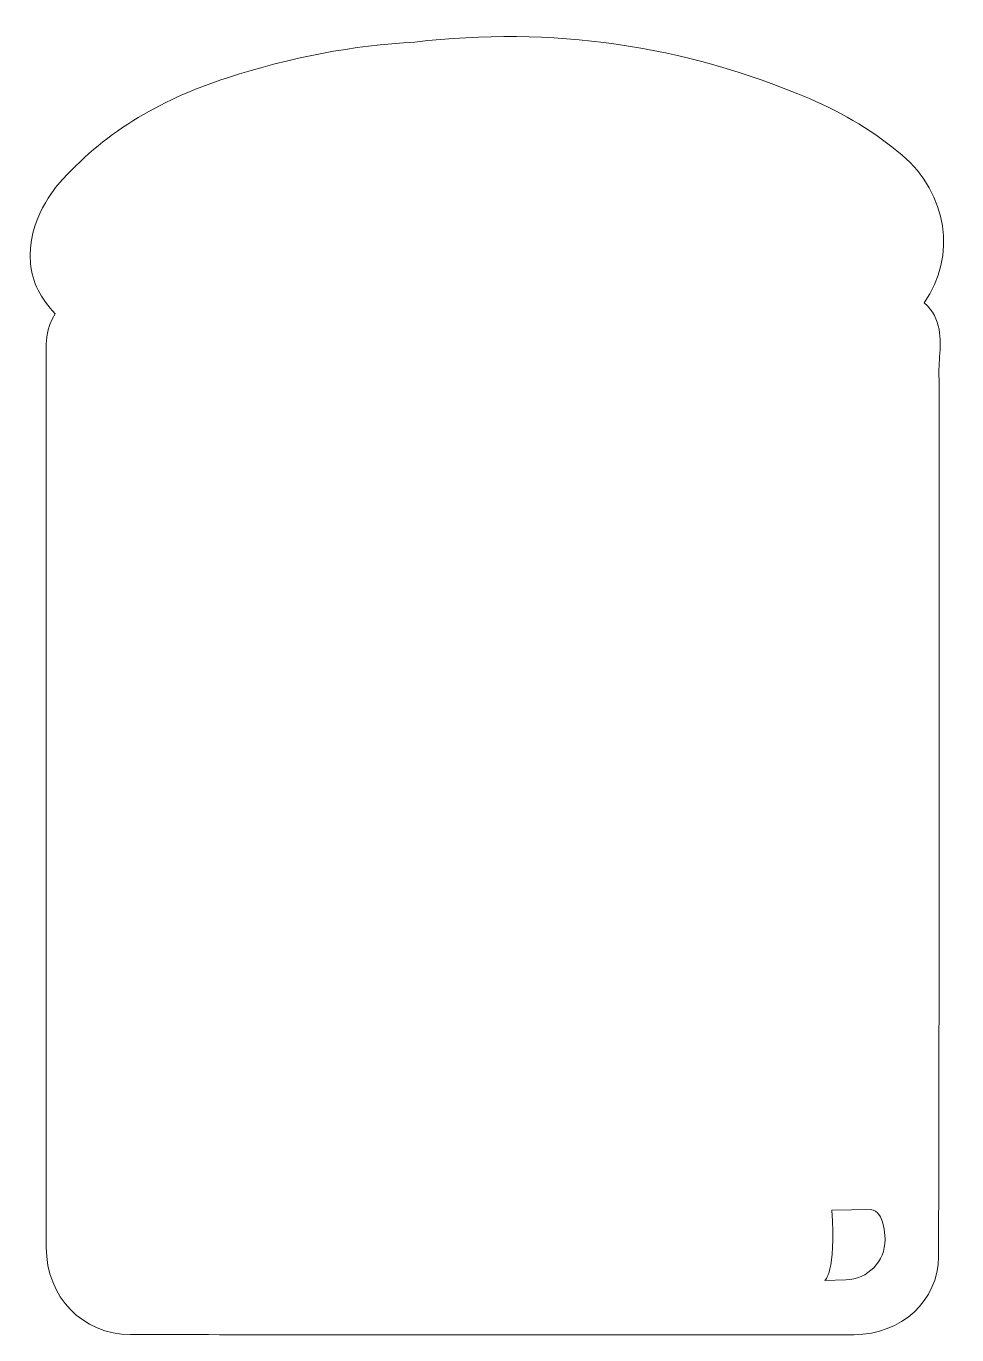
# Model space of a CAD drawing. Header units: centimetres. Extents: x 6.3 to 14.7, y -20.8 to -8.9.
import ezdxf

# ---------------------------------------------------------------- set-up
doc = ezdxf.new("R2010")
doc.units = ezdxf.units.CM
doc.header["$MEASUREMENT"] = 0
doc.layers.add('Layer 1', color=7, linetype='Continuous', lineweight=0)

msp = doc.modelspace()

# ---------------------------------------------------------------- linework, layer by layer
at = {"layer": 'Layer 1', "color": 240, "lineweight": 9, "true_color": 0xed1c24}
for points, knots in [([(14.434, -11.411), (14.729, -10.985), (14.644, -10.422), (14.232, -10.072), (13.991, -9.867), (13.709, -9.695), (13.394, -9.561), (12.254, -9.075), (11.056, -8.904), (9.819, -9.048), (9.263, -9.078), (8.694, -9.186), (8.121, -9.371), (7.482, -9.577), (6.983, -9.89), (6.595, -10.328), (6.583, -10.342), (6.297, -10.668), (6.335, -11.053), (6.352, -11.224), (6.428, -11.376), (6.561, -11.509), (6.475, -11.636), (6.476, -11.777), (6.477, -11.863), (6.479, -12.195), (6.478, -13.175), (6.478, -13.823), (6.478, -14.008), (6.478, -14.163), (6.478, -14.26), (6.478, -14.26), (6.478, -15.383), (6.478, -15.383), (6.477, -16.868), (6.477, -19.112), (6.479, -19.967), (6.479, -20.416), (6.807, -20.756), (7.241, -20.756), (7.301, -20.756), (7.363, -20.756), (7.424, -20.756), (7.43, -20.757), (7.437, -20.757), (7.444, -20.757), (8.516, -20.759), (9.604, -20.759), (10.702, -20.759), (11.728, -20.759), (12.763, -20.759), (13.799, -20.758), (14.226, -20.757), (14.562, -20.447), (14.563, -20.052), (14.568, -18.531), (14.573, -13.51), (14.567, -12.013), (14.567, -11.976), (14.57, -11.937), (14.573, -11.896), (14.583, -11.742), (14.596, -11.554), (14.434, -11.411)], [0, 0, 0, 0, 1, 1, 1, 2, 2, 2, 3, 3, 3, 4, 4, 4, 5, 5, 5, 6, 6, 6, 7, 7, 7, 8, 8, 8, 9, 9, 9, 10, 10, 10, 11, 11, 11, 12, 12, 12, 13, 13, 13, 14, 14, 14, 15, 15, 15, 16, 16, 16, 17, 17, 17, 18, 18, 18, 19, 19, 19, 20, 20, 20, 21, 21, 21, 21]), ([(13.532, -20.268), (13.532, -20.268), (13.636, -20.195), (13.597, -19.63), (13.597, -19.63), (13.953, -19.625), (13.953, -19.625), (13.953, -19.625), (14.073, -19.625), (14.078, -19.889), (14.078, -19.892), (14.078, -19.894), (14.078, -19.897), (14.08, -20.094), (13.921, -20.256), (13.724, -20.262), (13.724, -20.262), (13.532, -20.268), (13.532, -20.268)], [0, 0, 0, 0, 1, 1, 1, 2, 2, 2, 3, 3, 3, 4, 4, 4, 5, 5, 5, 6, 6, 6, 6])]:
    msp.add_open_spline(points, degree=3, knots=knots, dxfattribs=at)

doc.saveas('drawing.dxf')
